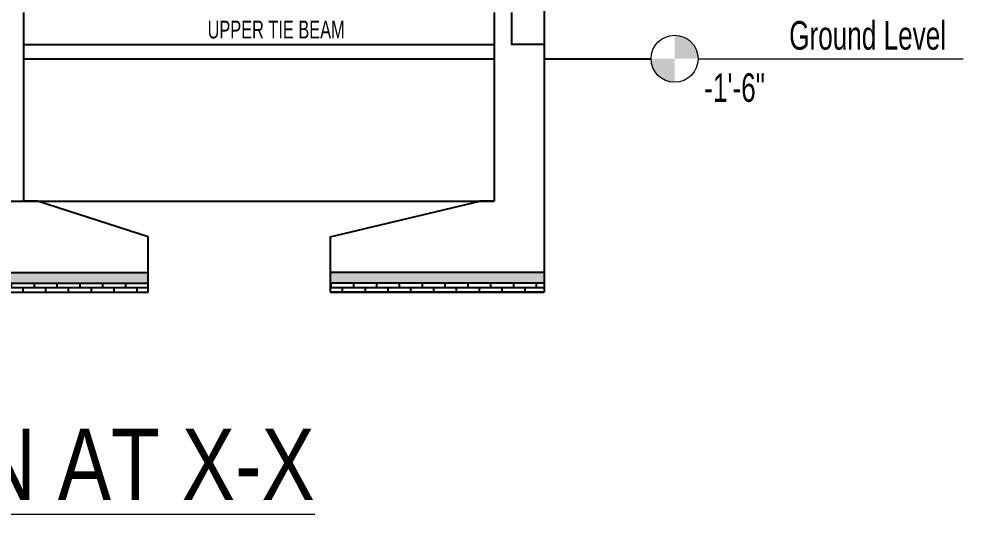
# Model space of a CAD drawing. Header units: inches. Extents: x -10117506 to -5032697, y -6529230 to -3254494.
# Drawn here: x -5063662.4 to -5063397.6, y -3265026.7 to -3264887.7 of the extents above; entities that cross this region are included whole.
import ezdxf

# ---------------------------------------------------------------- set-up
doc = ezdxf.new("R2010")
doc.units = ezdxf.units.IN
doc.header["$LTSCALE"] = 2
doc.header["$MEASUREMENT"] = 0
doc.layers.get('0').update_dxf_attribs({"linetype": 'CONTINUOUS'})
doc.layers.add('Annotate-Bold.w', color=187, linetype='CONTINUOUS', lineweight=18)
doc.layers.add('Text-100.w', color=254, linetype='CONTINUOUS', lineweight=9)
doc.styles.add('Arial', font='arial.ttf', dxfattribs={"width": 0.8, "height": 12})

msp = doc.modelspace()

# ---------------------------------------------------------------- hatches: boundary and pattern name
at = {"ltscale": 0.5}
h = msp.add_hatch(dxfattribs=at)
h.set_pattern_fill('AR-CONC', color=256, style=0)
h.set_pattern_definition([(50, (-17242.002, -3686.298), (7.172601826, -0.62752135), [0.75, -8.25]), (355, (-17242.002, -3686.298), (-1.387513336, 7.521921337), [0.6, -6.6]), (100.4514, (-17241.4045, -3686.35), (5.785093817, 6.894395421), [0.6374019, -7.01142112]), (46.1842, (-17242.002, -3684.298), (10.672410486, -1.655190143), [1.125, -12.375]), (96.6356, (-17241.113, -3684.436), (9.346627055, 9.741178709), [0.95610288, -10.51713]), (351.1842, (-17242.002, -3684.298), (9.346619451, 9.74118601), [0.9, -9.9]), (21, (-17241.002, -3684.798), (5.969070521, -4.0261889067), [0.75, -8.25]), (326, (-17241.002, -3684.798), (2.433153319, 7.2515004505), [0.6, -6.6]), (71.4514, (-17240.505, -3685.1336), (8.402226286, 3.225304967), [0.6374019, -7.01142112]), (37.5, (-17242.0022, -3686.298), (0.1215985532, 3.3289385383), [0, -6.52, 0, -6.7, 0, -6.625]), (7.5, (-17242.0022, -3686.298), (2.6306953744, 3.9441171188), [0, -3.82, 0, -6.37, 0, -2.525]), (327.5, (-17244.2322, -3686.298), (5.3382243617, -0.2255487173), [0, -2.5, 0, -7.8, 0, -10.35]), (317.5, (-17245.2322, -3686.298), (5.8318616934, 1.0010498233), [0, -3.25, 0, -5.18, 0, -7.35])])
h.paths.add_polyline_path([(-5063744.11, -3264958.93), (-5063804.11, -3264958.93), (-5063804.11, -3264961.93), (-5063744.11, -3264961.93)])
h.paths.add_polyline_path([(-5063626.11, -3264958.93), (-5063710.11, -3264958.93), (-5063710.11, -3264961.93), (-5063626.11, -3264961.93)])
h.paths.add_polyline_path([(-5063515.08, -3264958.93), (-5063575.08, -3264958.93), (-5063575.08, -3264961.93), (-5063515.08, -3264961.93)])
h = msp.add_hatch(dxfattribs=at)
h.set_pattern_fill('AR-B816', color=256, scale=0.4, style=0)
h.set_pattern_definition([(0, (-17242.0022, -3686.298), (0, 3.2), []), (90, (-17242.0022, -3686.298), (-3.2, 3.2), [3.2, -3.2])])
h.paths.add_polyline_path([(-5063744.11, -3264961.93), (-5063804.11, -3264961.93), (-5063804.11, -3264964.43), (-5063744.11, -3264964.43)])
h.paths.add_polyline_path([(-5063626.11, -3264961.93), (-5063710.11, -3264961.93), (-5063710.11, -3264964.43), (-5063626.11, -3264964.43)])
h.paths.add_polyline_path([(-5063515.08, -3264961.93), (-5063575.08, -3264961.93), (-5063575.08, -3264964.43), (-5063515.08, -3264964.43)])
at = {"layer": 'Annotate-Bold.w', "ltscale": 0.005}
h = msp.add_hatch(color=256, dxfattribs=at)
h.dxf.hatch_style = 1
h.paths.add_polyline_path([(-5063478.48, -3264892.34), (-5063478.48, -3264898.93), (-5063471.89, -3264898.93, 0.414214)])
h.paths.add_polyline_path([(-5063478.48, -3264905.53), (-5063478.48, -3264898.93), (-5063485.08, -3264898.93, 0.414214)])

# ---------------------------------------------------------------- linework, layer by layer
at = {"ltscale": 0.5}
for p, q in [((-5063661.11, -3264885.93), (-5063661.11, -3264938.93)), ((-5063529.08, -3264885.93), (-5063529.08, -3264938.93)), ((-5063661.11, -3264894.93), (-5063529.08, -3264894.93)), ((-5063515.08, -3264894.93), (-5063515.08, -3264964.43)), ((-5063661.11, -3264898.93), (-5063529.08, -3264898.93)), ((-5063515.08, -3264898.93), (-5063485.08, -3264898.93)), ((-5063675.11, -3264938.93), (-5063529.08, -3264938.93)), ((-5063657.11, -3264938.93), (-5063661.11, -3264938.93)), ((-5063626.11, -3264948.93), (-5063657.11, -3264938.93)), ((-5063575.08, -3264948.93), (-5063533.08, -3264938.93)), ((-5063529.08, -3264938.93), (-5063533.08, -3264938.93)), ((-5063626.11, -3264964.43), (-5063626.11, -3264948.93)), ((-5063575.08, -3264948.93), (-5063575.08, -3264958.93)), ((-5063710.11, -3264958.93), (-5063626.11, -3264958.93)), ((-5063515.08, -3264958.93), (-5063575.08, -3264958.93)), ((-5063575.08, -3264958.93), (-5063575.08, -3264964.43)), ((-5063710.11, -3264961.93), (-5063626.11, -3264961.93)), ((-5063515.08, -3264961.93), (-5063575.08, -3264961.93)), ((-5063710.11, -3264964.43), (-5063626.11, -3264964.43)), ((-5063710.11, -3264964.43), (-5063626.11, -3264964.43)), ((-5063515.08, -3264964.43), (-5063575.08, -3264964.43)), ((-5063575.08, -3264964.43), (-5063515.08, -3264964.43))]:
    msp.add_line(p, q, dxfattribs=at)
msp.add_lwpolyline([(-5063524.08, -3264880.93), (-5063515.08, -3264880.93), (-5063515.08, -3264894.93), (-5063524.08, -3264894.93), (-5063524.08, -3264885.93)], dxfattribs=at)
at = {"layer": 'Annotate-Bold.w'}
msp.add_line((-5063471.89, -3264898.93), (-5063397.57, -3264898.93), dxfattribs=at)
at = {"layer": 'Annotate-Bold.w', "ltscale": 0.005}
msp.add_circle((-5063478.48, -3264898.93), 6.6, dxfattribs=at)

# ---------------------------------------------------------------- texts
at = {"layer": 'Annotate-Bold.w', "ltscale": 0.005, "style": 'Arial'}
for s, insert, char_height, width, attachment_point in [('\\A1;{\\fArial Narrow|b0|i0|c0|p34;UPPER TIE BEAM}', (-5063590.22, -3264888.24), 5, 82.6277, 2), ('\\A1;{\\fArial Narrow|b0|i0|c0|p34;Ground Level}', (-5063424.35, -3264888.38), 7.9962, 82.6277, 2), ('\\A1;\\pt55.97313;{\\fArial Narrow|b0|i0|c0|p34;-1\'-6"}', (-5063461.65, -3264911.14), 7.9962, 73.8752, 8)]:
    msp.add_mtext(s, dxfattribs=dict(at, insert=insert, char_height=char_height, width=width, attachment_point=attachment_point))
at = {"layer": 'Text-100.w', "insert": (-5063668.19, -3265002.7), "char_height": 20, "attachment_point": 2, "style": 'Arial'}
msp.add_mtext_dynamic_manual_height_columns('{\\LSECTION AT X-X}', width=940.9712, gutter_width=100, heights=[0], dxfattribs=at)

doc.saveas('drawing.dxf')
